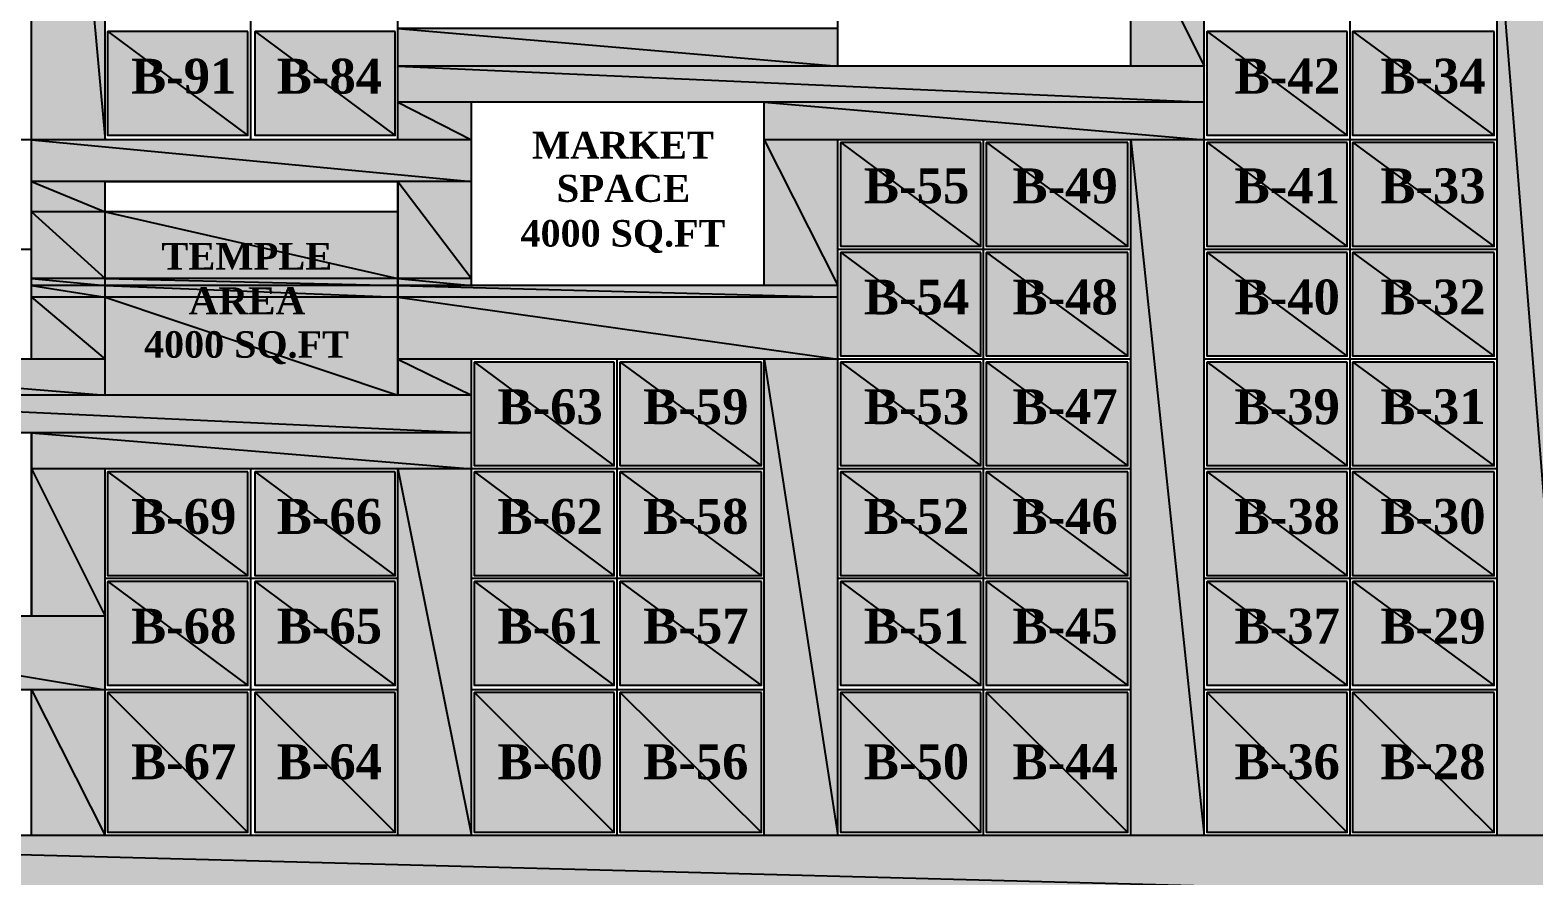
# Model space of a CAD drawing. Header units: millimetres. Extents: x 6 to 745025, y -1528 to 119936.
# Drawn here: x 109.06 to 153.2, y 130.74 to 155.55 of the extents above; entities that cross this region are included whole.
import ezdxf

# ---------------------------------------------------------------- set-up
doc = ezdxf.new("R2010")
doc.units = ezdxf.units.MM
doc.header["$MEASUREMENT"] = 0
doc.layers.get('0').update_dxf_attribs({"linetype": 'CONTINUOUS'})
doc.styles.add('Times New Roman$101H0', font='')
doc.styles.get('Times New Roman$101H0').set_extended_font_data('Times New Roman', bold=True)

msp = doc.modelspace()

# ---------------------------------------------------------------- hatches: boundary and pattern name
at = {"true_color": 0x000078}
h = msp.add_hatch(color=0, dxfattribs=at)
h.paths.add_polyline_path([(111.266, 175.994), (109.107, 175.994), (111.266, 152.329)])
h.paths.add_polyline_path([(109.107, 175.994), (111.266, 152.329), (109.107, 152.329)])
h = msp.add_hatch(color=0, dxfattribs=at)
h.paths.add_polyline_path([(143.524, 158.806), (141.365, 158.806), (143.524, 154.488)])
h.paths.add_polyline_path([(141.365, 158.806), (143.524, 154.488), (141.365, 154.488)])
h = msp.add_hatch(color=0, dxfattribs=at)
h.paths.add_polyline_path([(154.277, 158.806), (152.118, 158.806), (154.277, 131.925)])
h.paths.add_polyline_path([(152.118, 158.806), (154.277, 131.925), (152.118, 131.925)])
at = {"true_color": 0x000028}
h = msp.add_hatch(color=0, dxfattribs=at)
h.paths.add_polyline_path([(115.457, 155.504), (111.351, 155.504), (115.457, 152.456)])
h.paths.add_polyline_path([(111.351, 155.504), (115.457, 152.456), (111.351, 152.456)])
h = msp.add_hatch(color=0, dxfattribs=at)
h.paths.add_polyline_path([(119.775, 155.504), (115.669, 155.504), (119.775, 152.456)])
h.paths.add_polyline_path([(115.669, 155.504), (119.775, 152.456), (115.669, 152.456)])
at = {"true_color": 0x000078}
h = msp.add_hatch(color=0, dxfattribs=at)
h.paths.add_polyline_path([(132.771, 155.589), (119.86, 155.589), (132.771, 154.488)])
h.paths.add_polyline_path([(119.86, 155.589), (132.771, 154.488), (119.86, 154.488)])
at = {"true_color": 0x000028}
h = msp.add_hatch(color=0, dxfattribs=at)
h.paths.add_polyline_path([(147.715, 155.504), (143.609, 155.504), (147.715, 152.456)])
h.paths.add_polyline_path([(143.609, 155.504), (147.715, 152.456), (143.609, 152.456)])
h = msp.add_hatch(color=0, dxfattribs=at)
h.paths.add_polyline_path([(152.033, 155.504), (147.884, 155.504), (152.033, 152.456)])
h.paths.add_polyline_path([(147.884, 155.504), (152.033, 152.456), (147.884, 152.456)])
at = {"true_color": 0x000078}
h = msp.add_hatch(color=0, dxfattribs=at)
h.paths.add_polyline_path([(143.524, 154.488), (119.86, 154.488), (143.524, 153.43)])
h.paths.add_polyline_path([(119.86, 154.488), (143.524, 153.43), (119.86, 153.43)])
h = msp.add_hatch(color=0, dxfattribs=at)
h.paths.add_polyline_path([(122.019, 153.43), (119.86, 153.43), (122.019, 152.329)])
h.paths.add_polyline_path([(119.86, 153.43), (122.019, 152.329), (119.86, 152.329)])
h = msp.add_hatch(color=0, dxfattribs=at)
h.paths.add_polyline_path([(143.524, 153.43), (130.612, 153.43), (143.524, 152.329)])
h.paths.add_polyline_path([(130.612, 153.43), (143.524, 152.329), (130.612, 152.329)])
h = msp.add_hatch(color=0, dxfattribs=at)
h.paths.add_polyline_path([(122.019, 152.329), (109.107, 152.329), (122.019, 151.102)])
h.paths.add_polyline_path([(109.107, 152.329), (122.019, 151.102), (109.107, 151.102)])
h = msp.add_hatch(color=0, dxfattribs=at)
h.paths.add_polyline_path([(132.771, 152.329), (130.612, 152.329), (132.771, 148.054)])
h.paths.add_polyline_path([(130.612, 152.329), (132.771, 148.054), (130.612, 148.054)])
h = msp.add_hatch(color=0, dxfattribs=at)
h.paths.add_polyline_path([(143.524, 152.329), (141.365, 152.329), (143.524, 131.925)])
h.paths.add_polyline_path([(141.365, 152.329), (143.524, 131.925), (141.365, 131.925)])
at = {"true_color": 0x000028}
h = msp.add_hatch(color=0, dxfattribs=at)
h.paths.add_polyline_path([(136.962, 152.245), (132.856, 152.245), (136.962, 149.197)])
h.paths.add_polyline_path([(132.856, 152.245), (136.962, 149.197), (132.856, 149.197)])
h = msp.add_hatch(color=0, dxfattribs=at)
h.paths.add_polyline_path([(141.28, 152.245), (137.132, 152.245), (141.28, 149.197)])
h.paths.add_polyline_path([(137.132, 152.245), (141.28, 149.197), (137.132, 149.197)])
h = msp.add_hatch(color=0, dxfattribs=at)
h.paths.add_polyline_path([(147.715, 152.245), (143.609, 152.245), (147.715, 149.197)])
h.paths.add_polyline_path([(143.609, 152.245), (147.715, 149.197), (143.609, 149.197)])
h = msp.add_hatch(color=0, dxfattribs=at)
h.paths.add_polyline_path([(152.033, 152.245), (147.884, 152.245), (152.033, 149.197)])
h.paths.add_polyline_path([(147.884, 152.245), (152.033, 149.197), (147.884, 149.197)])
at = {"true_color": 0x000078}
h = msp.add_hatch(color=0, dxfattribs=at)
h.paths.add_polyline_path([(111.266, 151.102), (109.107, 151.102), (111.266, 150.213)])
h.paths.add_polyline_path([(109.107, 151.102), (111.266, 150.213), (109.107, 150.213)])
h = msp.add_hatch(color=0, dxfattribs=at)
h.paths.add_polyline_path([(122.019, 151.102), (119.86, 151.102), (122.019, 148.265)])
h.paths.add_polyline_path([(119.86, 151.102), (122.019, 148.265), (119.86, 148.265)])
h = msp.add_hatch(color=0, dxfattribs=at)
h.paths.add_polyline_path([(111.266, 150.213), (109.107, 150.213), (111.266, 148.265)])
h.paths.add_polyline_path([(109.107, 150.213), (111.266, 148.265), (109.107, 148.265)])
h = msp.add_hatch(color=0, dxfattribs=at)
h.paths.add_polyline_path([(119.86, 150.213), (111.266, 150.213), (119.86, 148.265)])
h.paths.add_polyline_path([(111.266, 150.213), (119.86, 148.265), (111.266, 148.265)])
at = {"true_color": 0x000028}
h = msp.add_hatch(color=0, dxfattribs=at)
h.paths.add_polyline_path([(136.962, 149.027), (132.856, 149.027), (136.962, 145.979)])
h.paths.add_polyline_path([(132.856, 149.027), (136.962, 145.979), (132.856, 145.979)])
h = msp.add_hatch(color=0, dxfattribs=at)
h.paths.add_polyline_path([(141.28, 149.027), (137.132, 149.027), (141.28, 145.979)])
h.paths.add_polyline_path([(137.132, 149.027), (141.28, 145.979), (137.132, 145.979)])
h = msp.add_hatch(color=0, dxfattribs=at)
h.paths.add_polyline_path([(147.715, 149.027), (143.609, 149.027), (147.715, 145.979)])
h.paths.add_polyline_path([(143.609, 149.027), (147.715, 145.979), (143.609, 145.979)])
h = msp.add_hatch(color=0, dxfattribs=at)
h.paths.add_polyline_path([(152.033, 149.027), (147.884, 149.027), (152.033, 145.979)])
h.paths.add_polyline_path([(147.884, 149.027), (152.033, 145.979), (147.884, 145.979)])
at = {"true_color": 0x000078}
h = msp.add_hatch(color=0, dxfattribs=at)
h.paths.add_polyline_path([(111.266, 148.265), (109.107, 148.265), (111.266, 148.054)])
h.paths.add_polyline_path([(109.107, 148.265), (111.266, 148.054), (109.107, 148.054)])
h = msp.add_hatch(color=0, dxfattribs=at)
h.paths.add_polyline_path([(111.266, 148.054), (109.107, 148.054), (111.266, 147.715)])
h.paths.add_polyline_path([(109.107, 148.054), (111.266, 147.715), (109.107, 147.715)])
h = msp.add_hatch(color=0, dxfattribs=at)
h.paths.add_polyline_path([(119.86, 148.265), (111.266, 148.265), (119.86, 148.054)])
h.paths.add_polyline_path([(111.266, 148.265), (119.86, 148.054), (111.266, 148.054)])
h = msp.add_hatch(color=0, dxfattribs=at)
h.paths.add_polyline_path([(119.86, 148.054), (111.266, 148.054), (119.86, 147.715)])
h.paths.add_polyline_path([(111.266, 148.054), (119.86, 147.715), (111.266, 147.715)])
h = msp.add_hatch(color=0, dxfattribs=at)
h.paths.add_polyline_path([(122.019, 148.265), (119.86, 148.265), (122.019, 148.054)])
h.paths.add_polyline_path([(119.86, 148.265), (122.019, 148.054), (119.86, 148.054)])
h = msp.add_hatch(color=0, dxfattribs=at)
h.paths.add_polyline_path([(132.771, 148.054), (119.86, 148.054), (132.771, 147.715)])
h.paths.add_polyline_path([(119.86, 148.054), (132.771, 147.715), (119.86, 147.715)])
h = msp.add_hatch(color=0, dxfattribs=at)
h.paths.add_polyline_path([(111.266, 147.715), (109.107, 147.715), (111.266, 145.895)])
h.paths.add_polyline_path([(109.107, 147.715), (111.266, 145.895), (109.107, 145.895)])
h = msp.add_hatch(color=0, dxfattribs=at)
h.paths.add_polyline_path([(119.86, 147.715), (111.266, 147.715), (119.86, 144.836)])
h.paths.add_polyline_path([(111.266, 147.715), (119.86, 144.836), (111.266, 144.836)])
h = msp.add_hatch(color=0, dxfattribs=at)
h.paths.add_polyline_path([(132.771, 147.715), (119.86, 147.715), (132.771, 145.895)])
h.paths.add_polyline_path([(119.86, 147.715), (132.771, 145.895), (119.86, 145.895)])
h = msp.add_hatch(color=0, dxfattribs=at)
h.paths.add_polyline_path([(111.266, 145.895), (98.354, 145.895), (111.266, 144.836)])
h.paths.add_polyline_path([(98.354, 145.895), (111.266, 144.836), (98.354, 144.836)])
h = msp.add_hatch(color=0, dxfattribs=at)
h.paths.add_polyline_path([(122.019, 145.895), (119.86, 145.895), (122.019, 144.836)])
h.paths.add_polyline_path([(119.86, 145.895), (122.019, 144.836), (119.86, 144.836)])
at = {"true_color": 0x000028}
h = msp.add_hatch(color=0, dxfattribs=at)
h.paths.add_polyline_path([(126.21, 145.81), (122.103, 145.81), (126.21, 142.762)])
h.paths.add_polyline_path([(122.103, 145.81), (126.21, 142.762), (122.103, 142.762)])
h = msp.add_hatch(color=0, dxfattribs=at)
h.paths.add_polyline_path([(130.528, 145.81), (126.379, 145.81), (130.528, 142.762)])
h.paths.add_polyline_path([(126.379, 145.81), (130.528, 142.762), (126.379, 142.762)])
at = {"true_color": 0x000078}
h = msp.add_hatch(color=0, dxfattribs=at)
h.paths.add_polyline_path([(132.771, 145.895), (130.612, 145.895), (132.771, 131.925)])
h.paths.add_polyline_path([(130.612, 145.895), (132.771, 131.925), (130.612, 131.925)])
at = {"true_color": 0x000028}
h = msp.add_hatch(color=0, dxfattribs=at)
h.paths.add_polyline_path([(136.962, 145.81), (132.856, 145.81), (136.962, 142.762)])
h.paths.add_polyline_path([(132.856, 145.81), (136.962, 142.762), (132.856, 142.762)])
h = msp.add_hatch(color=0, dxfattribs=at)
h.paths.add_polyline_path([(141.28, 145.81), (137.132, 145.81), (141.28, 142.762)])
h.paths.add_polyline_path([(137.132, 145.81), (141.28, 142.762), (137.132, 142.762)])
h = msp.add_hatch(color=0, dxfattribs=at)
h.paths.add_polyline_path([(147.715, 145.81), (143.609, 145.81), (147.715, 142.762)])
h.paths.add_polyline_path([(143.609, 145.81), (147.715, 142.762), (143.609, 142.762)])
h = msp.add_hatch(color=0, dxfattribs=at)
h.paths.add_polyline_path([(152.033, 145.81), (147.884, 145.81), (152.033, 142.762)])
h.paths.add_polyline_path([(147.884, 145.81), (152.033, 142.762), (147.884, 142.762)])
at = {"true_color": 0x000078}
h = msp.add_hatch(color=0, dxfattribs=at)
h.paths.add_polyline_path([(122.019, 144.836), (98.354, 144.836), (122.019, 143.736)])
h.paths.add_polyline_path([(98.354, 144.836), (122.019, 143.736), (98.354, 143.736)])
h = msp.add_hatch(color=0, dxfattribs=at)
h.paths.add_polyline_path([(122.019, 143.736), (109.107, 143.736), (122.019, 142.677)])
h.paths.add_polyline_path([(109.107, 143.736), (122.019, 142.677), (109.107, 142.677)])
h = msp.add_hatch(color=0, dxfattribs=at)
h.paths.add_polyline_path([(111.266, 142.677), (109.107, 142.677), (111.266, 138.359)])
h.paths.add_polyline_path([(109.107, 142.677), (111.266, 138.359), (109.107, 138.359)])
at = {"true_color": 0x000028}
h = msp.add_hatch(color=0, dxfattribs=at)
h.paths.add_polyline_path([(115.457, 142.593), (111.351, 142.593), (115.457, 139.545)])
h.paths.add_polyline_path([(111.351, 142.593), (115.457, 139.545), (111.351, 139.545)])
h = msp.add_hatch(color=0, dxfattribs=at)
h.paths.add_polyline_path([(119.775, 142.593), (115.669, 142.593), (119.775, 139.545)])
h.paths.add_polyline_path([(115.669, 142.593), (119.775, 139.545), (115.669, 139.545)])
at = {"true_color": 0x000078}
h = msp.add_hatch(color=0, dxfattribs=at)
h.paths.add_polyline_path([(122.019, 142.677), (119.86, 142.677), (122.019, 131.925)])
h.paths.add_polyline_path([(119.86, 142.677), (122.019, 131.925), (119.86, 131.925)])
at = {"true_color": 0x000028}
h = msp.add_hatch(color=0, dxfattribs=at)
h.paths.add_polyline_path([(126.21, 142.593), (122.103, 142.593), (126.21, 139.545)])
h.paths.add_polyline_path([(122.103, 142.593), (126.21, 139.545), (122.103, 139.545)])
h = msp.add_hatch(color=0, dxfattribs=at)
h.paths.add_polyline_path([(130.528, 142.593), (126.379, 142.593), (130.528, 139.545)])
h.paths.add_polyline_path([(126.379, 142.593), (130.528, 139.545), (126.379, 139.545)])
h = msp.add_hatch(color=0, dxfattribs=at)
h.paths.add_polyline_path([(136.962, 142.593), (132.856, 142.593), (136.962, 139.545)])
h.paths.add_polyline_path([(132.856, 142.593), (136.962, 139.545), (132.856, 139.545)])
h = msp.add_hatch(color=0, dxfattribs=at)
h.paths.add_polyline_path([(141.28, 142.593), (137.132, 142.593), (141.28, 139.545)])
h.paths.add_polyline_path([(137.132, 142.593), (141.28, 139.545), (137.132, 139.545)])
h = msp.add_hatch(color=0, dxfattribs=at)
h.paths.add_polyline_path([(147.715, 142.593), (143.609, 142.593), (147.715, 139.545)])
h.paths.add_polyline_path([(143.609, 142.593), (147.715, 139.545), (143.609, 139.545)])
h = msp.add_hatch(color=0, dxfattribs=at)
h.paths.add_polyline_path([(152.033, 142.593), (147.884, 142.593), (152.033, 139.545)])
h.paths.add_polyline_path([(147.884, 142.593), (152.033, 139.545), (147.884, 139.545)])
h = msp.add_hatch(color=0, dxfattribs=at)
h.paths.add_polyline_path([(115.457, 139.375), (111.351, 139.375), (115.457, 136.327)])
h.paths.add_polyline_path([(111.351, 139.375), (115.457, 136.327), (111.351, 136.327)])
h = msp.add_hatch(color=0, dxfattribs=at)
h.paths.add_polyline_path([(119.775, 139.375), (115.669, 139.375), (119.775, 136.327)])
h.paths.add_polyline_path([(115.669, 139.375), (119.775, 136.327), (115.669, 136.327)])
h = msp.add_hatch(color=0, dxfattribs=at)
h.paths.add_polyline_path([(126.21, 139.375), (122.103, 139.375), (126.21, 136.327)])
h.paths.add_polyline_path([(122.103, 139.375), (126.21, 136.327), (122.103, 136.327)])
h = msp.add_hatch(color=0, dxfattribs=at)
h.paths.add_polyline_path([(130.528, 139.375), (126.379, 139.375), (130.528, 136.327)])
h.paths.add_polyline_path([(126.379, 139.375), (130.528, 136.327), (126.379, 136.327)])
h = msp.add_hatch(color=0, dxfattribs=at)
h.paths.add_polyline_path([(136.962, 139.375), (132.856, 139.375), (136.962, 136.327)])
h.paths.add_polyline_path([(132.856, 139.375), (136.962, 136.327), (132.856, 136.327)])
h = msp.add_hatch(color=0, dxfattribs=at)
h.paths.add_polyline_path([(141.28, 139.375), (137.132, 139.375), (141.28, 136.327)])
h.paths.add_polyline_path([(137.132, 139.375), (141.28, 136.327), (137.132, 136.327)])
h = msp.add_hatch(color=0, dxfattribs=at)
h.paths.add_polyline_path([(147.715, 139.375), (143.609, 139.375), (147.715, 136.327)])
h.paths.add_polyline_path([(143.609, 139.375), (147.715, 136.327), (143.609, 136.327)])
h = msp.add_hatch(color=0, dxfattribs=at)
h.paths.add_polyline_path([(152.033, 139.375), (147.884, 139.375), (152.033, 136.327)])
h.paths.add_polyline_path([(147.884, 139.375), (152.033, 136.327), (147.884, 136.327)])
at = {"true_color": 0x000078}
h = msp.add_hatch(color=0, dxfattribs=at)
h.paths.add_polyline_path([(111.266, 138.359), (98.354, 138.359), (111.266, 136.2)])
h.paths.add_polyline_path([(98.354, 138.359), (111.266, 136.2), (98.354, 136.2)])
h = msp.add_hatch(color=0, dxfattribs=at)
h.paths.add_polyline_path([(111.266, 136.2), (109.107, 136.2), (111.266, 131.925)])
h.paths.add_polyline_path([(109.107, 136.2), (111.266, 131.925), (109.107, 131.925)])
at = {"true_color": 0x5c73b8}
h = msp.add_hatch(color=0, dxfattribs=at)
h.paths.add_polyline_path([(115.457, 136.116), (111.351, 136.116), (115.457, 132.009)])
h.paths.add_polyline_path([(111.351, 136.116), (115.457, 132.009), (111.351, 132.009)])
h = msp.add_hatch(color=0, dxfattribs=at)
h.paths.add_polyline_path([(119.775, 136.116), (115.669, 136.116), (119.775, 132.009)])
h.paths.add_polyline_path([(115.669, 136.116), (119.775, 132.009), (115.669, 132.009)])
h = msp.add_hatch(color=0, dxfattribs=at)
h.paths.add_polyline_path([(126.21, 136.116), (122.103, 136.116), (126.21, 132.009)])
h.paths.add_polyline_path([(122.103, 136.116), (126.21, 132.009), (122.103, 132.009)])
h = msp.add_hatch(color=0, dxfattribs=at)
h.paths.add_polyline_path([(130.528, 136.116), (126.379, 136.116), (130.528, 132.009)])
h.paths.add_polyline_path([(126.379, 136.116), (130.528, 132.009), (126.379, 132.009)])
h = msp.add_hatch(color=0, dxfattribs=at)
h.paths.add_polyline_path([(136.962, 136.116), (132.856, 136.116), (136.962, 132.009)])
h.paths.add_polyline_path([(132.856, 136.116), (136.962, 132.009), (132.856, 132.009)])
h = msp.add_hatch(color=0, dxfattribs=at)
h.paths.add_polyline_path([(141.28, 136.116), (137.132, 136.116), (141.28, 132.009)])
h.paths.add_polyline_path([(137.132, 136.116), (141.28, 132.009), (137.132, 132.009)])
h = msp.add_hatch(color=0, dxfattribs=at)
h.paths.add_polyline_path([(147.715, 136.116), (143.609, 136.116), (147.715, 132.009)])
h.paths.add_polyline_path([(143.609, 136.116), (147.715, 132.009), (143.609, 132.009)])
h = msp.add_hatch(color=0, dxfattribs=at)
h.paths.add_polyline_path([(152.033, 136.116), (147.884, 136.116), (152.033, 132.009)])
h.paths.add_polyline_path([(147.884, 136.116), (152.033, 132.009), (147.884, 132.009)])
at = {"true_color": 0x000078}
h = msp.add_hatch(color=0, dxfattribs=at)
h.paths.add_polyline_path([(169.517, 131.925), (87.602, 131.925), (169.517, 129.766)])
h.paths.add_polyline_path([(87.602, 131.925), (169.517, 129.766), (87.602, 129.766)])

# ---------------------------------------------------------------- linework, layer by layer
at = {"color": 0, "linetype": 'Continuous', "lineweight": 25, "true_color": 0x000007}
for p, q in [((109.107, 145.895), (109.107, 175.994)), ((111.266, 152.329), (111.266, 175.994)), ((115.542, 152.329), (115.542, 175.994)), ((119.86, 152.329), (119.86, 175.994)), ((132.771, 154.488), (132.771, 162.024)), ((141.365, 154.488), (141.365, 162.024)), ((143.524, 131.925), (143.524, 158.806)), ((147.8, 131.925), (147.8, 158.806)), ((152.118, 131.925), (152.118, 158.806)), ((111.351, 152.456), (111.351, 155.504)), ((115.457, 155.504), (111.351, 155.504)), ((115.457, 152.456), (115.457, 155.504)), ((119.775, 155.504), (115.669, 155.504)), ((115.669, 152.456), (115.669, 155.504)), ((119.775, 152.456), (119.775, 155.504)), ((147.715, 155.504), (143.609, 155.504)), ((143.609, 152.456), (143.609, 155.504)), ((147.715, 152.456), (147.715, 155.504)), ((152.033, 155.504), (147.884, 155.504)), ((147.884, 152.456), (147.884, 155.504)), ((152.033, 152.456), (152.033, 155.504)), ((141.365, 154.488), (132.771, 154.488)), ((122.019, 148.054), (122.019, 153.43)), ((130.612, 153.43), (122.019, 153.43)), ((130.612, 148.054), (130.612, 153.43)), ((109.107, 152.329), (100.513, 152.329)), ((119.86, 152.329), (111.266, 152.329)), ((115.457, 152.456), (111.351, 152.456)), ((119.775, 152.456), (115.669, 152.456)), ((141.365, 152.329), (132.771, 152.329)), ((132.771, 131.925), (132.771, 152.329)), ((137.047, 131.925), (137.047, 152.329)), ((141.365, 131.925), (141.365, 152.329)), ((152.118, 152.329), (143.524, 152.329)), ((147.715, 152.456), (143.609, 152.456)), ((152.033, 152.456), (147.884, 152.456)), ((136.962, 152.245), (132.856, 152.245)), ((132.856, 149.197), (132.856, 152.245)), ((136.962, 149.197), (136.962, 152.245)), ((141.28, 152.245), (137.132, 152.245)), ((137.132, 149.197), (137.132, 152.245)), ((141.28, 149.197), (141.28, 152.245)), ((147.715, 152.245), (143.609, 152.245)), ((143.609, 149.197), (143.609, 152.245)), ((147.715, 149.197), (147.715, 152.245)), ((152.033, 152.245), (147.884, 152.245)), ((147.884, 149.197), (147.884, 152.245)), ((152.033, 149.197), (152.033, 152.245)), ((111.266, 144.836), (111.266, 150.213)), ((119.86, 150.213), (111.266, 150.213)), ((119.86, 144.836), (119.86, 150.213)), ((136.962, 149.197), (132.856, 149.197)), ((141.28, 149.197), (137.132, 149.197)), ((147.715, 149.197), (143.609, 149.197)), ((152.033, 149.197), (147.884, 149.197)), ((109.107, 149.112), (100.513, 149.112)), ((141.365, 149.112), (132.771, 149.112)), ((136.962, 149.027), (132.856, 149.027)), ((132.856, 145.979), (132.856, 149.027)), ((136.962, 145.979), (136.962, 149.027)), ((141.28, 149.027), (137.132, 149.027)), ((137.132, 145.979), (137.132, 149.027)), ((141.28, 145.979), (141.28, 149.027)), ((152.118, 149.112), (143.524, 149.112)), ((147.715, 149.027), (143.609, 149.027)), ((143.609, 145.979), (143.609, 149.027)), ((147.715, 145.979), (147.715, 149.027)), ((152.033, 149.027), (147.884, 149.027)), ((147.884, 145.979), (147.884, 149.027)), ((152.033, 145.979), (152.033, 149.027)), ((130.612, 148.054), (122.019, 148.054)), ((109.107, 145.895), (100.513, 145.895)), ((130.612, 145.895), (122.019, 145.895)), ((122.019, 131.925), (122.019, 145.895)), ((126.21, 145.81), (122.103, 145.81)), ((122.103, 142.762), (122.103, 145.81)), ((126.21, 142.762), (126.21, 145.81)), ((126.294, 131.925), (126.294, 145.895)), ((130.528, 145.81), (126.379, 145.81)), ((126.379, 142.762), (126.379, 145.81)), ((130.528, 142.762), (130.528, 145.81)), ((130.612, 131.925), (130.612, 145.895)), ((141.365, 145.895), (132.771, 145.895)), ((136.962, 145.979), (132.856, 145.979)), ((136.962, 145.81), (132.856, 145.81)), ((132.856, 142.762), (132.856, 145.81)), ((136.962, 142.762), (136.962, 145.81)), ((141.28, 145.979), (137.132, 145.979)), ((141.28, 145.81), (137.132, 145.81)), ((137.132, 142.762), (137.132, 145.81)), ((141.28, 142.762), (141.28, 145.81)), ((152.118, 145.895), (143.524, 145.895)), ((147.715, 145.979), (143.609, 145.979)), ((147.715, 145.81), (143.609, 145.81)), ((143.609, 142.762), (143.609, 145.81)), ((147.715, 142.762), (147.715, 145.81)), ((152.033, 145.979), (147.884, 145.979)), ((152.033, 145.81), (147.884, 145.81)), ((147.884, 142.762), (147.884, 145.81)), ((152.033, 142.762), (152.033, 145.81)), ((119.86, 144.836), (111.266, 144.836)), ((109.107, 143.736), (100.513, 143.736)), ((109.107, 143.736), (109.107, 138.359)), ((119.86, 142.677), (111.266, 142.677)), ((111.266, 131.925), (111.266, 142.677)), ((115.457, 142.593), (111.351, 142.593)), ((111.351, 139.545), (111.351, 142.593)), ((115.457, 139.545), (115.457, 142.593)), ((115.542, 131.925), (115.542, 142.677)), ((119.775, 142.593), (115.669, 142.593)), ((115.669, 139.545), (115.669, 142.593)), ((119.775, 139.545), (119.775, 142.593)), ((119.86, 131.925), (119.86, 142.677)), ((130.612, 142.677), (122.019, 142.677)), ((126.21, 142.762), (122.103, 142.762)), ((126.21, 142.593), (122.103, 142.593)), ((122.103, 139.545), (122.103, 142.593)), ((126.21, 139.545), (126.21, 142.593)), ((130.528, 142.762), (126.379, 142.762)), ((130.528, 142.593), (126.379, 142.593)), ((126.379, 139.545), (126.379, 142.593)), ((130.528, 139.545), (130.528, 142.593)), ((141.365, 142.677), (132.771, 142.677)), ((136.962, 142.762), (132.856, 142.762)), ((136.962, 142.593), (132.856, 142.593)), ((132.856, 139.545), (132.856, 142.593)), ((136.962, 139.545), (136.962, 142.593)), ((141.28, 142.762), (137.132, 142.762)), ((141.28, 142.593), (137.132, 142.593)), ((137.132, 139.545), (137.132, 142.593)), ((141.28, 139.545), (141.28, 142.593)), ((152.118, 142.677), (143.524, 142.677)), ((147.715, 142.762), (143.609, 142.762)), ((147.715, 142.593), (143.609, 142.593)), ((143.609, 139.545), (143.609, 142.593)), ((147.715, 139.545), (147.715, 142.593)), ((152.033, 142.762), (147.884, 142.762)), ((152.033, 142.593), (147.884, 142.593)), ((147.884, 139.545), (147.884, 142.593)), ((152.033, 139.545), (152.033, 142.593)), ((119.86, 139.46), (111.266, 139.46)), ((115.457, 139.545), (111.351, 139.545)), ((119.775, 139.545), (115.669, 139.545)), ((130.612, 139.46), (122.019, 139.46)), ((126.21, 139.545), (122.103, 139.545)), ((130.528, 139.545), (126.379, 139.545)), ((141.365, 139.46), (132.771, 139.46)), ((136.962, 139.545), (132.856, 139.545)), ((141.28, 139.545), (137.132, 139.545)), ((152.118, 139.46), (143.524, 139.46)), ((147.715, 139.545), (143.609, 139.545)), ((152.033, 139.545), (147.884, 139.545)), ((115.457, 139.375), (111.351, 139.375)), ((111.351, 136.327), (111.351, 139.375)), ((115.457, 136.327), (115.457, 139.375)), ((119.775, 139.375), (115.669, 139.375)), ((115.669, 136.327), (115.669, 139.375)), ((119.775, 136.327), (119.775, 139.375)), ((126.21, 139.375), (122.103, 139.375)), ((122.103, 136.327), (122.103, 139.375)), ((126.21, 136.327), (126.21, 139.375)), ((130.528, 139.375), (126.379, 139.375)), ((126.379, 136.327), (126.379, 139.375)), ((130.528, 136.327), (130.528, 139.375)), ((136.962, 139.375), (132.856, 139.375)), ((132.856, 136.327), (132.856, 139.375)), ((136.962, 136.327), (136.962, 139.375)), ((141.28, 139.375), (137.132, 139.375)), ((137.132, 136.327), (137.132, 139.375)), ((141.28, 136.327), (141.28, 139.375)), ((147.715, 139.375), (143.609, 139.375)), ((143.609, 136.327), (143.609, 139.375)), ((147.715, 136.327), (147.715, 139.375)), ((152.033, 139.375), (147.884, 139.375)), ((147.884, 136.327), (147.884, 139.375)), ((152.033, 136.327), (152.033, 139.375)), ((109.107, 138.359), (100.513, 138.359)), ((109.107, 136.2), (100.513, 136.2)), ((109.107, 131.925), (109.107, 136.2)), ((119.86, 136.2), (111.266, 136.2)), ((115.457, 136.327), (111.351, 136.327)), ((115.457, 136.116), (111.351, 136.116)), ((111.351, 132.009), (111.351, 136.116)), ((115.457, 132.009), (115.457, 136.116)), ((119.775, 136.327), (115.669, 136.327)), ((119.775, 136.116), (115.669, 136.116)), ((115.669, 132.009), (115.669, 136.116)), ((119.775, 132.009), (119.775, 136.116)), ((130.612, 136.2), (122.019, 136.2)), ((126.21, 136.327), (122.103, 136.327)), ((126.21, 136.116), (122.103, 136.116)), ((122.103, 132.009), (122.103, 136.116)), ((126.21, 132.009), (126.21, 136.116)), ((130.528, 136.327), (126.379, 136.327)), ((130.528, 136.116), (126.379, 136.116)), ((126.379, 132.009), (126.379, 136.116)), ((130.528, 132.009), (130.528, 136.116)), ((141.365, 136.2), (132.771, 136.2)), ((136.962, 136.327), (132.856, 136.327)), ((136.962, 136.116), (132.856, 136.116)), ((132.856, 132.009), (132.856, 136.116)), ((136.962, 132.009), (136.962, 136.116)), ((141.28, 136.327), (137.132, 136.327)), ((141.28, 136.116), (137.132, 136.116)), ((137.132, 132.009), (137.132, 136.116)), ((141.28, 132.009), (141.28, 136.116)), ((152.118, 136.2), (143.524, 136.2)), ((147.715, 136.327), (143.609, 136.327)), ((147.715, 136.116), (143.609, 136.116)), ((143.609, 132.009), (143.609, 136.116)), ((147.715, 132.009), (147.715, 136.116)), ((152.033, 136.327), (147.884, 136.327)), ((152.033, 136.116), (147.884, 136.116)), ((147.884, 132.009), (147.884, 136.116)), ((152.033, 132.009), (152.033, 136.116)), ((115.457, 132.009), (111.351, 132.009)), ((119.775, 132.009), (115.669, 132.009)), ((126.21, 132.009), (122.103, 132.009)), ((130.528, 132.009), (126.379, 132.009)), ((136.962, 132.009), (132.856, 132.009)), ((141.28, 132.009), (137.132, 132.009)), ((147.715, 132.009), (143.609, 132.009)), ((152.033, 132.009), (147.884, 132.009)), ((109.107, 131.925), (100.513, 131.925)), ((119.86, 131.925), (111.266, 131.925)), ((130.612, 131.925), (122.019, 131.925)), ((141.365, 131.925), (132.771, 131.925)), ((152.118, 131.925), (143.524, 131.925))]:
    msp.add_line(p, q, dxfattribs=at)
at = {"color": 0, "linetype": 'Continuous', "lineweight": -2, "true_color": 0x000078}
for points in [[(111.266, 175.994), (109.107, 175.994), (111.266, 152.329)], [(109.107, 175.994), (111.266, 152.329), (109.107, 152.329)], [(143.524, 158.806), (141.365, 158.806), (143.524, 154.488)], [(141.365, 158.806), (143.524, 154.488), (141.365, 154.488)], [(154.277, 158.806), (152.118, 158.806), (154.277, 131.925)], [(152.118, 158.806), (154.277, 131.925), (152.118, 131.925)], [(132.771, 155.589), (119.86, 155.589), (132.771, 154.488)], [(119.86, 155.589), (132.771, 154.488), (119.86, 154.488)], [(143.524, 154.488), (119.86, 154.488), (143.524, 153.43)], [(119.86, 154.488), (143.524, 153.43), (119.86, 153.43)], [(122.019, 153.43), (119.86, 153.43), (122.019, 152.329)], [(119.86, 153.43), (122.019, 152.329), (119.86, 152.329)], [(143.524, 153.43), (130.612, 153.43), (143.524, 152.329)], [(130.612, 153.43), (143.524, 152.329), (130.612, 152.329)], [(122.019, 152.329), (109.107, 152.329), (122.019, 151.102)], [(109.107, 152.329), (122.019, 151.102), (109.107, 151.102)], [(132.771, 152.329), (130.612, 152.329), (132.771, 148.054)], [(130.612, 152.329), (132.771, 148.054), (130.612, 148.054)], [(143.524, 152.329), (141.365, 152.329), (143.524, 131.925)], [(141.365, 152.329), (143.524, 131.925), (141.365, 131.925)], [(111.266, 151.102), (109.107, 151.102), (111.266, 150.213)], [(109.107, 151.102), (111.266, 150.213), (109.107, 150.213)], [(122.019, 151.102), (119.86, 151.102), (122.019, 148.265)], [(119.86, 151.102), (122.019, 148.265), (119.86, 148.265)], [(111.266, 150.213), (109.107, 150.213), (111.266, 148.265)], [(109.107, 150.213), (111.266, 148.265), (109.107, 148.265)], [(119.86, 150.213), (111.266, 150.213), (119.86, 148.265)], [(111.266, 150.213), (119.86, 148.265), (111.266, 148.265)], [(111.266, 148.265), (109.107, 148.265), (111.266, 148.054)], [(109.107, 148.265), (111.266, 148.054), (109.107, 148.054)], [(111.266, 148.054), (109.107, 148.054), (111.266, 147.715)], [(109.107, 148.054), (111.266, 147.715), (109.107, 147.715)], [(119.86, 148.265), (111.266, 148.265), (119.86, 148.054)], [(111.266, 148.265), (119.86, 148.054), (111.266, 148.054)], [(119.86, 148.054), (111.266, 148.054), (119.86, 147.715)], [(111.266, 148.054), (119.86, 147.715), (111.266, 147.715)], [(122.019, 148.265), (119.86, 148.265), (122.019, 148.054)], [(119.86, 148.265), (122.019, 148.054), (119.86, 148.054)], [(132.771, 148.054), (119.86, 148.054), (132.771, 147.715)], [(119.86, 148.054), (132.771, 147.715), (119.86, 147.715)], [(111.266, 147.715), (109.107, 147.715), (111.266, 145.895)], [(109.107, 147.715), (111.266, 145.895), (109.107, 145.895)], [(119.86, 147.715), (111.266, 147.715), (119.86, 144.836)], [(111.266, 147.715), (119.86, 144.836), (111.266, 144.836)], [(132.771, 147.715), (119.86, 147.715), (132.771, 145.895)], [(119.86, 147.715), (132.771, 145.895), (119.86, 145.895)], [(111.266, 145.895), (98.354, 145.895), (111.266, 144.836)], [(98.354, 145.895), (111.266, 144.836), (98.354, 144.836)], [(122.019, 145.895), (119.86, 145.895), (122.019, 144.836)], [(119.86, 145.895), (122.019, 144.836), (119.86, 144.836)], [(132.771, 145.895), (130.612, 145.895), (132.771, 131.925)], [(130.612, 145.895), (132.771, 131.925), (130.612, 131.925)], [(122.019, 144.836), (98.354, 144.836), (122.019, 143.736)], [(98.354, 144.836), (122.019, 143.736), (98.354, 143.736)], [(122.019, 143.736), (109.107, 143.736), (122.019, 142.677)], [(109.107, 143.736), (122.019, 142.677), (109.107, 142.677)], [(111.266, 142.677), (109.107, 142.677), (111.266, 138.359)], [(109.107, 142.677), (111.266, 138.359), (109.107, 138.359)], [(122.019, 142.677), (119.86, 142.677), (122.019, 131.925)], [(119.86, 142.677), (122.019, 131.925), (119.86, 131.925)], [(111.266, 138.359), (98.354, 138.359), (111.266, 136.2)], [(98.354, 138.359), (111.266, 136.2), (98.354, 136.2)], [(111.266, 136.2), (109.107, 136.2), (111.266, 131.925)], [(109.107, 136.2), (111.266, 131.925), (109.107, 131.925)], [(169.517, 131.925), (87.602, 131.925), (169.517, 129.766)], [(87.602, 131.925), (169.517, 129.766), (87.602, 129.766)]]:
    msp.add_lwpolyline(points, close=True, dxfattribs=at)
at = {"color": 0, "linetype": 'Continuous', "lineweight": -2, "true_color": 0x000028}
for points in [[(115.457, 155.504), (111.351, 155.504), (115.457, 152.456)], [(111.351, 155.504), (115.457, 152.456), (111.351, 152.456)], [(119.775, 155.504), (115.669, 155.504), (119.775, 152.456)], [(115.669, 155.504), (119.775, 152.456), (115.669, 152.456)], [(147.715, 155.504), (143.609, 155.504), (147.715, 152.456)], [(143.609, 155.504), (147.715, 152.456), (143.609, 152.456)], [(152.033, 155.504), (147.884, 155.504), (152.033, 152.456)], [(147.884, 155.504), (152.033, 152.456), (147.884, 152.456)], [(136.962, 152.245), (132.856, 152.245), (136.962, 149.197)], [(132.856, 152.245), (136.962, 149.197), (132.856, 149.197)], [(141.28, 152.245), (137.132, 152.245), (141.28, 149.197)], [(137.132, 152.245), (141.28, 149.197), (137.132, 149.197)], [(147.715, 152.245), (143.609, 152.245), (147.715, 149.197)], [(143.609, 152.245), (147.715, 149.197), (143.609, 149.197)], [(152.033, 152.245), (147.884, 152.245), (152.033, 149.197)], [(147.884, 152.245), (152.033, 149.197), (147.884, 149.197)], [(136.962, 149.027), (132.856, 149.027), (136.962, 145.979)], [(132.856, 149.027), (136.962, 145.979), (132.856, 145.979)], [(141.28, 149.027), (137.132, 149.027), (141.28, 145.979)], [(137.132, 149.027), (141.28, 145.979), (137.132, 145.979)], [(147.715, 149.027), (143.609, 149.027), (147.715, 145.979)], [(143.609, 149.027), (147.715, 145.979), (143.609, 145.979)], [(152.033, 149.027), (147.884, 149.027), (152.033, 145.979)], [(147.884, 149.027), (152.033, 145.979), (147.884, 145.979)], [(126.21, 145.81), (122.103, 145.81), (126.21, 142.762)], [(122.103, 145.81), (126.21, 142.762), (122.103, 142.762)], [(130.528, 145.81), (126.379, 145.81), (130.528, 142.762)], [(126.379, 145.81), (130.528, 142.762), (126.379, 142.762)], [(136.962, 145.81), (132.856, 145.81), (136.962, 142.762)], [(132.856, 145.81), (136.962, 142.762), (132.856, 142.762)], [(141.28, 145.81), (137.132, 145.81), (141.28, 142.762)], [(137.132, 145.81), (141.28, 142.762), (137.132, 142.762)], [(147.715, 145.81), (143.609, 145.81), (147.715, 142.762)], [(143.609, 145.81), (147.715, 142.762), (143.609, 142.762)], [(152.033, 145.81), (147.884, 145.81), (152.033, 142.762)], [(147.884, 145.81), (152.033, 142.762), (147.884, 142.762)], [(115.457, 142.593), (111.351, 142.593), (115.457, 139.545)], [(111.351, 142.593), (115.457, 139.545), (111.351, 139.545)], [(119.775, 142.593), (115.669, 142.593), (119.775, 139.545)], [(115.669, 142.593), (119.775, 139.545), (115.669, 139.545)], [(126.21, 142.593), (122.103, 142.593), (126.21, 139.545)], [(122.103, 142.593), (126.21, 139.545), (122.103, 139.545)], [(130.528, 142.593), (126.379, 142.593), (130.528, 139.545)], [(126.379, 142.593), (130.528, 139.545), (126.379, 139.545)], [(136.962, 142.593), (132.856, 142.593), (136.962, 139.545)], [(132.856, 142.593), (136.962, 139.545), (132.856, 139.545)], [(141.28, 142.593), (137.132, 142.593), (141.28, 139.545)], [(137.132, 142.593), (141.28, 139.545), (137.132, 139.545)], [(147.715, 142.593), (143.609, 142.593), (147.715, 139.545)], [(143.609, 142.593), (147.715, 139.545), (143.609, 139.545)], [(152.033, 142.593), (147.884, 142.593), (152.033, 139.545)], [(147.884, 142.593), (152.033, 139.545), (147.884, 139.545)], [(115.457, 139.375), (111.351, 139.375), (115.457, 136.327)], [(111.351, 139.375), (115.457, 136.327), (111.351, 136.327)], [(119.775, 139.375), (115.669, 139.375), (119.775, 136.327)], [(115.669, 139.375), (119.775, 136.327), (115.669, 136.327)], [(126.21, 139.375), (122.103, 139.375), (126.21, 136.327)], [(122.103, 139.375), (126.21, 136.327), (122.103, 136.327)], [(130.528, 139.375), (126.379, 139.375), (130.528, 136.327)], [(126.379, 139.375), (130.528, 136.327), (126.379, 136.327)], [(136.962, 139.375), (132.856, 139.375), (136.962, 136.327)], [(132.856, 139.375), (136.962, 136.327), (132.856, 136.327)], [(141.28, 139.375), (137.132, 139.375), (141.28, 136.327)], [(137.132, 139.375), (141.28, 136.327), (137.132, 136.327)], [(147.715, 139.375), (143.609, 139.375), (147.715, 136.327)], [(143.609, 139.375), (147.715, 136.327), (143.609, 136.327)], [(152.033, 139.375), (147.884, 139.375), (152.033, 136.327)], [(147.884, 139.375), (152.033, 136.327), (147.884, 136.327)]]:
    msp.add_lwpolyline(points, close=True, dxfattribs=at)
at = {"color": 0, "linetype": 'Continuous', "lineweight": 25, "true_color": 0x000007}
msp.add_lwpolyline([(111.266, 144.836), (111.266, 151.102), (119.86, 151.102), (119.86, 144.836)], close=True, dxfattribs=at)
at = {"color": 0, "linetype": 'Continuous', "lineweight": -2, "true_color": 0x5c73b8}
for points in [[(115.457, 136.116), (111.351, 136.116), (115.457, 132.009)], [(111.351, 136.116), (115.457, 132.009), (111.351, 132.009)], [(119.775, 136.116), (115.669, 136.116), (119.775, 132.009)], [(115.669, 136.116), (119.775, 132.009), (115.669, 132.009)], [(126.21, 136.116), (122.103, 136.116), (126.21, 132.009)], [(122.103, 136.116), (126.21, 132.009), (122.103, 132.009)], [(130.528, 136.116), (126.379, 136.116), (130.528, 132.009)], [(126.379, 136.116), (130.528, 132.009), (126.379, 132.009)], [(136.962, 136.116), (132.856, 136.116), (136.962, 132.009)], [(132.856, 136.116), (136.962, 132.009), (132.856, 132.009)], [(141.28, 136.116), (137.132, 136.116), (141.28, 132.009)], [(137.132, 136.116), (141.28, 132.009), (137.132, 132.009)], [(147.715, 136.116), (143.609, 136.116), (147.715, 132.009)], [(143.609, 136.116), (147.715, 132.009), (143.609, 132.009)], [(152.033, 136.116), (147.884, 136.116), (152.033, 132.009)], [(147.884, 136.116), (152.033, 132.009), (147.884, 132.009)]]:
    msp.add_lwpolyline(points, close=True, dxfattribs=at)

# ---------------------------------------------------------------- texts
at = {"color": 0, "true_color": 0x000007, "style": 'Times New Roman$101H0'}
for s, height, p in [('B-91', 1.023, (112.028, 153.684)), ('B-84', 1.023, (116.304, 153.684)), ('B-42', 1.0251, (144.413, 153.684)), ('B-34', 1.0229, (148.689, 153.684)), ('MARKET', 0.7847, (123.797, 151.779)), ('B-55', 1.0251, (133.533, 150.467)), ('B-49', 1.023, (137.894, 150.467)), ('B-41', 1.0251, (144.413, 150.467)), ('B-33', 1.0229, (148.689, 150.467)), ('SPACE', 0.7923, (124.516, 150.509)), ('4000 SQ.FT', 0.7782, (123.458, 149.197)), ('TEMPLE', 0.7865, (112.917, 148.519)), ('AREA', 0.7989, (113.721, 147.207)), ('B-54', 1.023, (133.533, 147.207)), ('B-48', 1.023, (137.894, 147.207)), ('B-40', 1.023, (144.413, 147.207)), ('B-32', 1.0229, (148.689, 147.207)), ('4000 SQ.FT', 0.7782, (112.409, 145.937)), ('B-63', 1.0229, (122.781, 143.99)), ('B-59', 1.023, (127.056, 143.99)), ('B-53', 1.0229, (133.533, 143.99)), ('B-47', 1.023, (137.894, 143.99)), ('B-39', 1.0229, (144.413, 143.99)), ('B-31', 1.0229, (148.689, 143.99)), ('B-69', 1.023, (112.028, 140.772)), ('B-66', 1.023, (116.304, 140.772)), ('B-62', 1.023, (122.781, 140.772)), ('B-58', 1.0234, (127.056, 140.772)), ('B-52', 1.023, (133.533, 140.772)), ('B-46', 1.023, (137.894, 140.772)), ('B-38', 1.0229, (144.413, 140.772)), ('B-30', 1.0229, (148.689, 140.772)), ('B-68', 1.023, (112.028, 137.555)), ('B-65', 1.023, (116.304, 137.555)), ('B-61', 1.023, (122.781, 137.555)), ('B-57', 1.0251, (127.056, 137.555)), ('B-51', 1.023, (133.533, 137.555)), ('B-45', 1.023, (137.894, 137.555)), ('B-37', 1.0229, (144.413, 137.555)), ('B-29', 1.023, (148.689, 137.555))]:
    msp.add_text(s, height=height, dxfattribs=at).set_placement(p)
at = {"color": 0, "true_color": 0x000002, "style": 'Times New Roman$101H0'}
for s, height, p in [('B-67', 1.023, (112.028, 133.576)), ('B-64', 1.023, (116.304, 133.576)), ('B-60', 1.023, (122.781, 133.576)), ('B-56', 1.023, (127.056, 133.576)), ('B-50', 1.023, (133.533, 133.576)), ('B-44', 1.0251, (137.894, 133.576)), ('B-36', 1.0229, (144.413, 133.576)), ('B-28', 1.023, (148.689, 133.576))]:
    msp.add_text(s, height=height, dxfattribs=at).set_placement(p)

doc.saveas('drawing.dxf')
